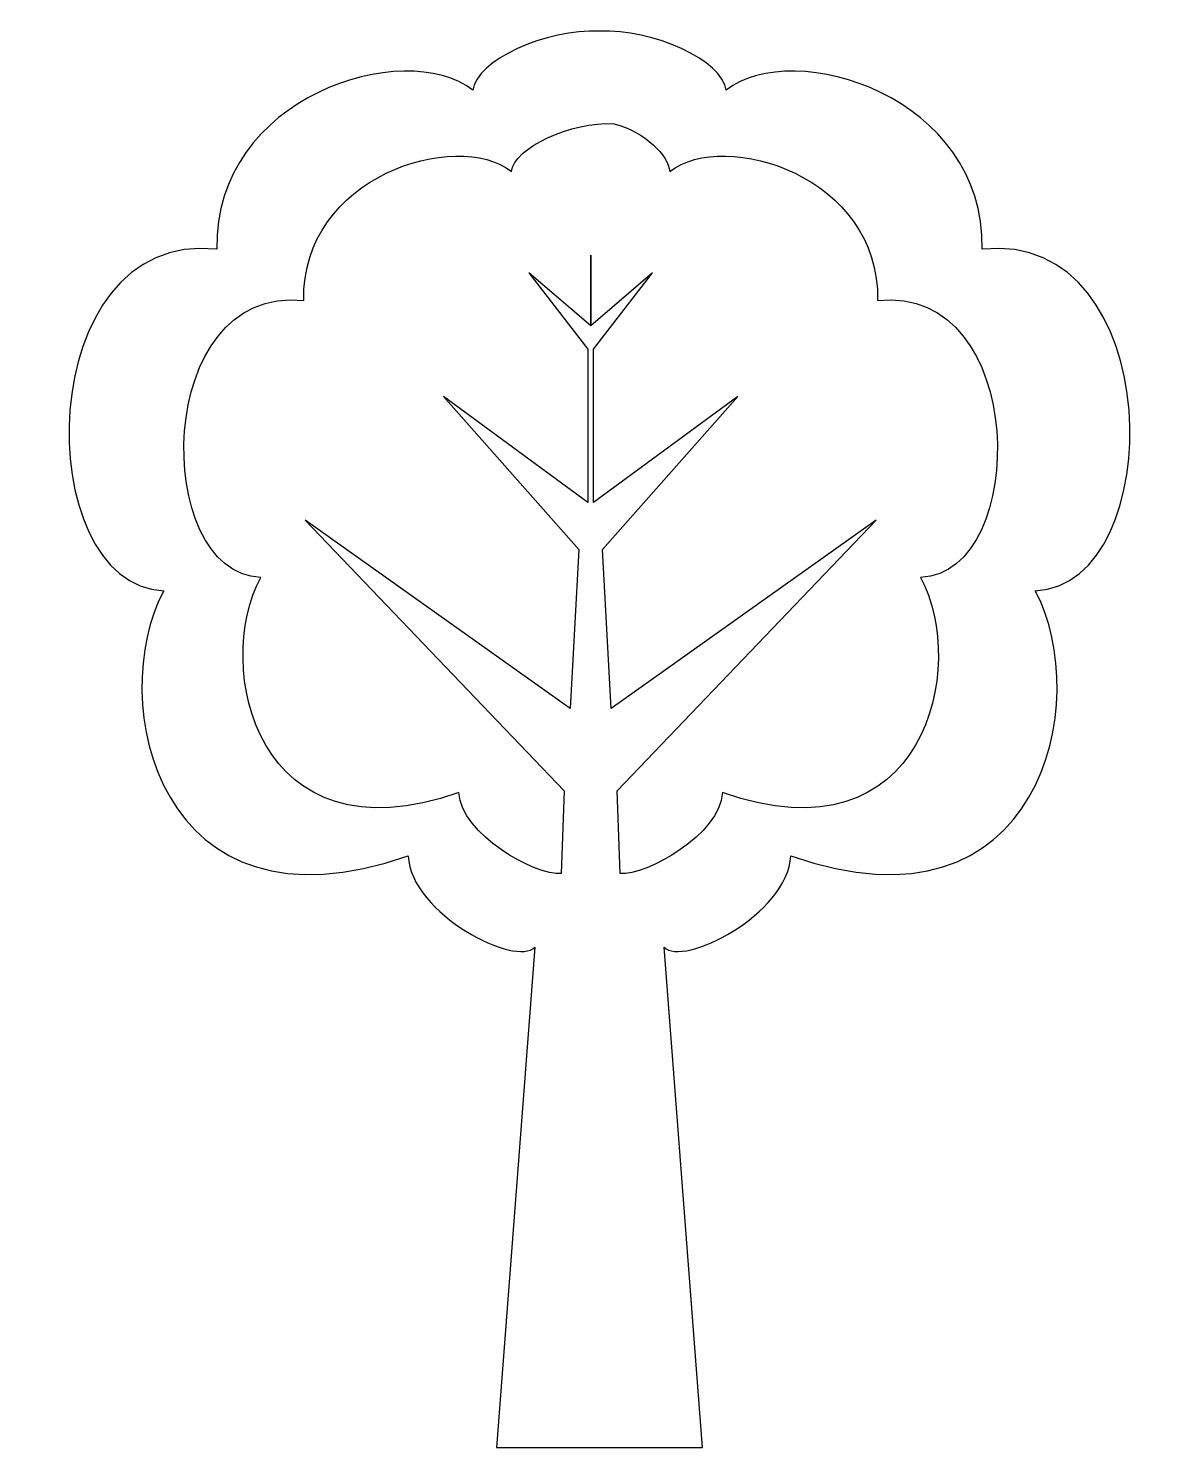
# Model space of a CAD drawing. Header units: centimetres. Extents: x -5.7 to 5.7, y -7.1 to 7.1.
import ezdxf

# ---------------------------------------------------------------- set-up
doc = ezdxf.new("R2010")
doc.units = ezdxf.units.CM
doc.header["$MEASUREMENT"] = 0
doc.layers.add('Camada 1', color=7, linetype='Continuous')

msp = doc.modelspace()

# ---------------------------------------------------------------- linework, layer by layer
at = {"layer": 'Camada 1'}
for points, knots in [([(-0.08784, -7.05416), (-0.08784, -7.05416), (-1.02648, -7.05416), (-1.02648, -7.05416), (-1.02648, -7.05416), (-1.02648, -7.05416), (-0.64532, -2.0684), (-0.64532, -2.0684), (-0.64532, -2.0684), (-0.82127, -2.27398), (-1.87696, -1.74577), (-1.90622, -1.15903), (-1.90622, -1.15903), (-4.3991, -2.0384), (-4.92694, 0.39487), (-4.34023, 1.48053), (-4.34023, 1.48053), (-5.68926, 1.53977), (-5.66, 5.08728), (-3.81239, 4.88241), (-3.81239, 4.88241), (-3.84202, 6.40705), (-1.93549, 6.99379), (-1.26099, 6.46557), (-1.26099, 6.46557), (-1.23173, 6.75894), (-0.52794, 7.08157), (-0.00009, 7.05231), (-0.00009, 7.05231), (0.52741, 7.08157), (1.2312, 6.75894), (1.26118, 6.46557), (1.26118, 6.46557), (1.93499, 6.99378), (3.84222, 6.40704), (3.81224, 4.88241), (3.81224, 4.88241), (5.65948, 5.08728), (5.68946, 1.53977), (4.34043, 1.48053), (4.34043, 1.48053), (4.92717, 0.39487), (4.39896, -2.0384), (1.90645, -1.15903), (1.90645, -1.15903), (1.87647, -1.74577), (0.8215, -2.27398), (0.64518, -2.0684), (0.64518, -2.0684), (0.64518, -2.0684), (1.02634, -7.05416), (1.02634, -7.05416), (1.02634, -7.05416), (1.02634, -7.05416), (0.08771, -7.05416), (0.08771, -7.05416), (0.08771, -7.05416), (0.08771, -7.05416), (-0.08784, -7.05416), (-0.08784, -7.05416)], [0, 0, 0, 0, 0.0625, 0.0625, 0.0625, 0.0625, 0.125, 0.125, 0.125, 0.125, 0.1875, 0.1875, 0.1875, 0.1875, 0.25, 0.25, 0.25, 0.25, 0.3125, 0.3125, 0.3125, 0.3125, 0.375, 0.375, 0.375, 0.375, 0.4375, 0.4375, 0.4375, 0.4375, 0.5, 0.5, 0.5, 0.5, 0.5625, 0.5625, 0.5625, 0.5625, 0.625, 0.625, 0.625, 0.625, 0.6875, 0.6875, 0.6875, 0.6875, 0.75, 0.75, 0.75, 0.75, 0.8125, 0.8125, 0.8125, 0.8125, 0.875, 0.875, 0.875, 0.875, 1, 1, 1, 1]), ([(0.14629, 6.13225), (-0.28162, 6.1558), (-0.85264, 5.89383), (-0.87619, 5.65616), (-0.87619, 5.65616), (-1.42367, 6.08444), (-2.97042, 5.60832), (-2.94616, 4.37134), (-2.94616, 4.37134), (-4.4451, 4.53766), (-4.46902, 1.65968), (-3.37444, 1.61187), (-3.37444, 1.61187), (-3.85053, 0.73105), (-3.42228, -1.24325), (-1.39978, -0.5302), (-1.39978, -0.5302), (-1.37909, -0.94634), (-0.64138, -1.35888), (-0.38121, -1.33535), (-0.38121, -1.33535), (-0.38121, -1.33535), (-0.35195, -0.51377), (-0.35195, -0.51377), (-0.35195, -0.51377), (-0.35195, -0.51377), (-2.93262, 2.18432), (-2.93262, 2.18432), (-2.93262, 2.18432), (-2.93262, 2.18432), (-0.29306, 0.30707), (-0.29306, 0.30707), (-0.29306, 0.30707), (-0.29306, 0.30707), (-0.20527, 1.89095), (-0.20527, 1.89095), (-0.20527, 1.89095), (-0.20527, 1.89095), (-1.5543, 3.41559), (-1.5543, 3.41559), (-1.5543, 3.41559), (-1.5543, 3.41559), (-0.11711, 2.3599), (-0.11711, 2.3599), (-0.11711, 2.3599), (-0.11711, 2.3599), (-0.11711, 3.88525), (-0.11711, 3.88525), (-0.11711, 3.88525), (-0.11711, 3.88525), (-0.70385, 4.64757), (-0.70385, 4.64757), (-0.70385, 4.64757), (-0.70385, 4.64757), (-0.08785, 4.11938), (-0.08785, 4.11938), (-0.08785, 4.11938), (-0.08785, 4.11938), (-0.08785, 4.82317), (-0.08785, 4.82317), (-0.08785, 4.82317), (-0.08785, 4.82317), (-0.08785, 4.11938), (-0.08785, 4.11938), (-0.08785, 4.11938), (-0.08785, 4.11938), (0.52815, 4.64757), (0.52815, 4.64757), (0.52815, 4.64757), (0.52815, 4.64757), (-0.05859, 3.88525), (-0.05859, 3.88525), (-0.05859, 3.88525), (-0.05859, 3.88525), (-0.05859, 2.3599), (-0.05859, 2.3599), (-0.05859, 2.3599), (-0.05859, 2.3599), (1.37826, 3.41559), (1.37826, 3.41559), (1.37826, 3.41559), (1.37826, 3.41559), (0.02923, 1.89095), (0.02923, 1.89095), (0.02923, 1.89095), (0.02923, 1.89095), (0.11773, 0.30707), (0.11773, 0.30707), (0.11773, 0.30707), (0.11773, 0.30707), (2.75732, 2.18432), (2.75732, 2.18432), (2.75732, 2.18432), (2.75732, 2.18432), (0.17628, -0.51377), (0.17628, -0.51377), (0.17628, -0.51377), (0.17628, -0.51377), (0.20552, -1.33535), (0.20552, -1.33535), (0.20552, -1.33535), (0.46606, -1.3589), (1.2034, -0.94633), (1.22409, -0.5302), (1.22409, -0.5302), (3.24696, -1.24325), (3.67524, 0.73104), (3.19841, 1.61187), (3.19841, 1.61187), (4.29336, 1.65971), (4.2691, 4.53766), (2.77013, 4.37134), (2.77013, 4.37134), (2.79439, 5.60832), (1.24835, 6.08441), (0.70019, 5.65616), (0.70019, 5.65616), (0.68448, 5.81962), (0.45609, 6.0466), (0.14629, 6.13225), (0.14629, 6.13225), (0.14629, 6.13225), (0.14629, 6.13225), (0.14629, 6.13225)], [0, 0, 0, 0, 0.03125, 0.03125, 0.03125, 0.03125, 0.0625, 0.0625, 0.0625, 0.0625, 0.09375, 0.09375, 0.09375, 0.09375, 0.125, 0.125, 0.125, 0.125, 0.15625, 0.15625, 0.15625, 0.15625, 0.1875, 0.1875, 0.1875, 0.1875, 0.21875, 0.21875, 0.21875, 0.21875, 0.25, 0.25, 0.25, 0.25, 0.28125, 0.28125, 0.28125, 0.28125, 0.3125, 0.3125, 0.3125, 0.3125, 0.34375, 0.34375, 0.34375, 0.34375, 0.375, 0.375, 0.375, 0.375, 0.40625, 0.40625, 0.40625, 0.40625, 0.4375, 0.4375, 0.4375, 0.4375, 0.46875, 0.46875, 0.46875, 0.46875, 0.5, 0.5, 0.5, 0.5, 0.53125, 0.53125, 0.53125, 0.53125, 0.5625, 0.5625, 0.5625, 0.5625, 0.59375, 0.59375, 0.59375, 0.59375, 0.625, 0.625, 0.625, 0.625, 0.65625, 0.65625, 0.65625, 0.65625, 0.6875, 0.6875, 0.6875, 0.6875, 0.71875, 0.71875, 0.71875, 0.71875, 0.75, 0.75, 0.75, 0.75, 0.78125, 0.78125, 0.78125, 0.78125, 0.8125, 0.8125, 0.8125, 0.8125, 0.84375, 0.84375, 0.84375, 0.84375, 0.875, 0.875, 0.875, 0.875, 0.90625, 0.90625, 0.90625, 0.90625, 0.9375, 0.9375, 0.9375, 0.9375, 1, 1, 1, 1])]:
    msp.add_open_spline(points, degree=3, knots=knots, dxfattribs=at)

doc.saveas('drawing.dxf')
